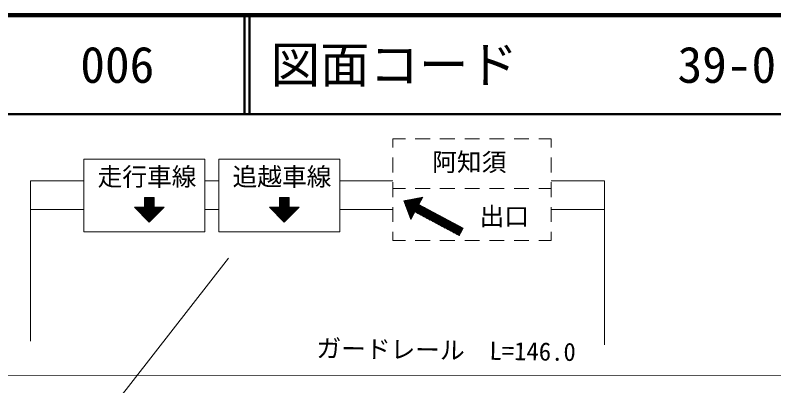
# Model space of a CAD drawing. Units: millimetres, scale not verified. Extents: x 40000 to 680000, y 20000 to 380000.
# Drawn here: x 94558 to 171258, y 342567 to 380000 of the extents above; entities that cross this region are included whole.
import ezdxf
from ezdxf.enums import TextEntityAlignment as Align

# ---------------------------------------------------------------- set-up
doc = ezdxf.new("R2010")
doc.units = ezdxf.units.MM
doc.header["$LTSCALE"] = 1000
for name, color, linetype, lineweight in [('M-BGD', 7, 'Continuous', 13), ('M-STR-HTXT', 7, 'Continuous', 13), ('M-STR-STRC', 7, 'Continuous', 13), ('M-TTL', 2, 'Continuous', 140), ('M-TTL-LINE', 7, 'Continuous', 50)]:
    doc.layers.add(name, color=color, linetype=linetype, lineweight=lineweight)
doc.layers.add('M-TTL-TXT', color=7, linetype='Continuous')
doc.styles.add('ＭＳ ゴシック', font='')
doc.styles.get('ＭＳ ゴシック').set_extended_font_data('MS Gothic')

msp = doc.modelspace()

# ---------------------------------------------------------------- linework, layer by layer
at = {"layer": 'M-BGD'}
for p, q in [((134006, 362510), (132756, 362510)), ((136506, 362510), (135006, 362510)), ((137506, 362510), (139006, 362510)), ((140006, 362510), (141506, 362510)), ((142506, 362510), (144006, 362510)), ((145006, 362510), (146506, 362510)), ((147506, 362510), (148756, 362510))]:
    msp.add_line(p, q, dxfattribs=at)
at = {"layer": 'M-STR-HTXT'}
msp.add_line((68645, 343676), (214376, 343524), dxfattribs=at)
at = {"layer": 'M-STR-STRC'}
for p, q in [((134006, 367510), (132756, 367510)), ((132756, 367510), (132756, 366621)), ((136506, 367510), (135006, 367510)), ((139006, 367510), (137506, 367510)), ((141506, 367510), (140006, 367510)), ((144006, 367510), (142506, 367510)), ((146506, 367510), (145006, 367510)), ((148756, 367510), (147506, 367510)), ((148756, 366621), (148756, 367510)), ((101507, 365469), (113721, 365469)), ((101507, 365469), (101507, 358128)), ((113721, 365469), (113721, 358128)), ((115155, 365469), (127370, 365469)), ((115155, 365469), (115155, 358128)), ((127370, 365469), (127370, 358128)), ((132756, 365621), (132756, 364121)), ((148756, 364121), (148756, 365621)), ((96120, 363271), (101507, 363271)), ((96120, 363271), (96120, 347080)), ((115155, 363271), (113721, 363271)), ((132756, 363271), (127370, 363271)), ((132756, 363121), (132756, 361621)), ((154143, 363271), (148756, 363271)), ((148756, 361621), (148756, 363121)), ((154143, 363271), (154143, 346700)), ((132756, 362510), (134006, 362510)), ((135006, 362510), (136506, 362510)), ((139006, 362510), (137506, 362510)), ((141506, 362510), (140006, 362510)), ((144006, 362510), (142506, 362510)), ((146506, 362510), (145006, 362510)), ((148756, 362510), (147506, 362510)), ((107188, 360036), (108621, 361469)), ((107259, 359965), (108621, 361327)), ((107621, 361603), (108621, 361603)), ((107621, 360603), (107621, 361603)), ((107621, 361600), (107624, 361603)), ((107621, 361459), (107765, 361603)), ((107621, 361317), (107906, 361603)), ((107621, 361176), (108048, 361603)), ((107621, 361034), (108189, 361603)), ((107621, 360893), (108331, 361603)), ((107621, 360752), (108472, 361603)), ((107621, 360610), (108614, 361603)), ((109078, 360060), (107621, 361518)), ((109008, 359990), (107621, 361377)), ((108621, 360659), (107677, 361603)), ((108621, 360801), (107819, 361603)), ((108621, 360942), (107960, 361603)), ((108621, 361084), (108102, 361603)), ((108621, 361225), (108243, 361603)), ((108621, 361367), (108384, 361603)), ((108621, 361508), (108526, 361603)), ((108621, 361603), (108621, 360603)), ((120838, 360034), (122269, 361465)), ((120909, 359963), (122269, 361324)), ((121269, 361603), (122269, 361603)), ((121269, 360603), (121269, 361603)), ((121269, 361597), (121276, 361603)), ((121269, 361455), (121417, 361603)), ((121269, 361314), (121559, 361603)), ((121269, 361172), (121700, 361603)), ((121269, 361031), (121842, 361603)), ((121269, 360889), (121983, 361603)), ((121269, 360748), (122124, 361603)), ((121269, 360607), (122266, 361603)), ((122739, 360072), (121269, 361541)), ((122668, 360001), (121269, 361400)), ((122597, 359931), (121269, 361258)), ((122269, 360683), (121349, 361603)), ((122269, 360824), (121491, 361603)), ((122269, 360965), (121632, 361603)), ((122269, 361107), (121773, 361603)), ((122269, 361248), (121915, 361603)), ((122269, 361390), (122056, 361603)), ((122269, 361531), (122198, 361603)), ((122269, 361603), (122269, 360603)), ((133849, 361249), (135769, 361617)), ((133862, 361214), (133909, 361260)), ((133902, 361112), (134084, 361294)), ((133941, 361010), (134259, 361327)), ((135276, 359962), (133966, 361271)), ((133981, 360908), (134434, 361361)), ((134020, 360806), (134609, 361394)), ((134060, 360704), (134784, 361428)), ((135579, 359800), (134085, 361294)), ((134099, 360602), (134958, 361461)), ((134139, 360500), (135133, 361495)), ((134178, 360398), (135308, 361528)), ((135883, 359638), (134204, 361317)), ((134218, 360296), (135483, 361562)), ((134257, 360194), (135658, 361595)), ((134297, 360092), (135710, 361506)), ((136186, 359475), (134322, 361340)), ((136490, 359313), (134441, 361362)), ((136794, 359151), (134560, 361385)), ((137097, 358989), (134678, 361408)), ((137401, 358827), (134797, 361431)), ((135415, 360954), (134916, 361453)), ((135464, 361046), (135034, 361476)), ((135514, 361138), (135153, 361499)), ((135563, 361230), (135272, 361521)), ((135769, 361617), (135371, 360870)), ((135612, 361322), (135390, 361544)), ((135661, 361415), (135509, 361567)), ((135711, 361507), (135628, 361590)), ((135760, 361599), (135747, 361612)), ((108121, 359103), (106621, 360603)), ((106621, 360603), (107621, 360603)), ((106622, 360602), (106624, 360603)), ((106693, 360531), (106765, 360603)), ((108159, 359141), (106697, 360603)), ((106764, 360460), (106906, 360603)), ((106834, 360389), (107048, 360603)), ((108230, 359212), (106839, 360603)), ((106905, 360319), (107189, 360603)), ((106976, 360248), (107331, 360603)), ((108301, 359283), (106980, 360603)), ((107046, 360177), (107472, 360603)), ((107117, 360107), (107614, 360603)), ((108371, 359353), (107122, 360603)), ((108442, 359424), (107263, 360603)), ((107329, 359894), (108621, 361186)), ((107400, 359824), (108621, 361045)), ((108513, 359495), (107404, 360603)), ((107471, 359753), (108621, 360903)), ((107541, 359682), (108621, 360762)), ((108583, 359565), (107546, 360603)), ((107612, 359612), (108621, 360620)), ((108937, 359919), (107621, 361235)), ((108866, 359848), (107621, 361094)), ((108795, 359778), (107621, 360952)), ((108725, 359707), (107621, 360811)), ((108654, 359636), (107621, 360669)), ((107683, 359541), (108745, 360603)), ((107754, 359470), (108886, 360603)), ((107824, 359399), (109028, 360603)), ((107895, 359329), (109169, 360603)), ((107966, 359258), (109311, 360603)), ((108036, 359187), (109452, 360603)), ((108107, 359117), (109593, 360603)), ((109621, 360603), (108121, 359103)), ((108621, 360603), (109621, 360603)), ((109149, 360131), (108677, 360603)), ((109220, 360202), (108819, 360603)), ((109290, 360273), (108960, 360603)), ((109361, 360343), (109102, 360603)), ((109432, 360414), (109243, 360603)), ((109503, 360485), (109384, 360603)), ((109573, 360555), (109526, 360603)), ((121769, 359103), (120269, 360603)), ((120269, 360603), (121269, 360603)), ((120273, 360600), (120276, 360603)), ((120343, 360529), (120417, 360603)), ((121819, 359153), (120369, 360603)), ((120414, 360458), (120559, 360603)), ((120485, 360388), (120700, 360603)), ((121890, 359224), (120511, 360603)), ((120556, 360317), (120842, 360603)), ((120626, 360246), (120983, 360603)), ((121961, 359294), (120652, 360603)), ((120697, 360175), (121124, 360603)), ((120768, 360105), (121266, 360603)), ((122031, 359365), (120793, 360603)), ((122102, 359436), (120935, 360603)), ((120980, 359893), (122269, 361182)), ((121051, 359822), (122269, 361041)), ((122173, 359506), (121076, 360603)), ((121121, 359751), (122269, 360899)), ((121192, 359680), (122269, 360758)), ((122244, 359577), (121218, 360603)), ((121263, 359610), (122269, 360617)), ((122526, 359860), (121269, 361117)), ((122456, 359789), (121269, 360975)), ((122385, 359718), (121269, 360834)), ((122314, 359648), (121269, 360693)), ((121333, 359539), (122397, 360603)), ((121404, 359468), (122539, 360603)), ((121475, 359398), (122680, 360603)), ((121545, 359327), (122821, 360603)), ((121616, 359256), (122963, 360603)), ((121687, 359186), (123104, 360603)), ((121758, 359115), (123246, 360603)), ((123269, 360603), (121769, 359103)), ((122269, 360603), (123269, 360603)), ((122809, 360143), (122349, 360603)), ((122880, 360213), (122491, 360603)), ((122951, 360284), (122632, 360603)), ((123021, 360355), (122773, 360603)), ((123092, 360426), (122915, 360603)), ((123163, 360496), (123056, 360603)), ((123234, 360567), (123198, 360603)), ((132756, 360621), (132756, 359121)), ((133849, 361249), (134573, 359378)), ((134972, 360124), (133849, 361247)), ((134923, 360032), (133939, 361016)), ((134874, 359940), (134028, 360785)), ((134824, 359848), (134118, 360554)), ((134336, 359991), (135548, 361203)), ((134376, 359889), (135386, 360899)), ((134415, 359787), (135454, 360826)), ((134455, 359685), (135546, 360777)), ((135013, 360102), (135639, 360727)), ((135106, 360053), (135731, 360678)), ((135198, 360004), (135823, 360629)), ((135290, 359954), (135915, 360580)), ((139849, 358478), (135371, 360870)), ((135382, 359905), (136007, 360530)), ((137705, 358664), (135645, 360724)), ((138008, 358502), (135949, 360562)), ((148756, 359121), (148756, 360621)), ((96120, 360365), (101507, 360365)), ((115155, 360365), (113721, 360365)), ((132756, 360365), (127370, 360365)), ((134775, 359755), (134207, 360323)), ((134726, 359663), (134297, 360093)), ((134677, 359571), (134386, 359862)), ((134494, 359583), (134899, 359988)), ((134972, 360124), (134573, 359378)), ((134972, 360124), (139450, 357732)), ((135474, 359856), (136100, 360481)), ((135566, 359807), (136192, 360432)), ((135659, 359757), (136284, 360383)), ((135751, 359708), (136376, 360333)), ((135843, 359659), (136468, 360284)), ((135935, 359610), (136560, 360235)), ((136027, 359560), (136653, 360186)), ((136120, 359511), (136745, 360136)), ((136212, 359462), (136837, 360087)), ((138312, 358340), (136252, 360400)), ((136304, 359413), (136929, 360038)), ((136396, 359363), (137021, 359989)), ((136488, 359314), (137113, 359939)), ((138615, 358178), (136556, 360237)), ((136580, 359265), (137206, 359890)), ((136673, 359216), (137298, 359841)), ((136765, 359167), (137390, 359792)), ((136857, 359117), (137482, 359743)), ((138919, 358016), (136860, 360075)), ((139223, 357853), (137163, 359913)), ((139462, 357755), (137467, 359751)), ((154143, 360365), (148756, 360365)), ((134627, 359479), (134475, 359631)), ((134534, 359481), (134737, 359685)), ((134578, 359387), (134565, 359400)), ((134573, 359379), (134575, 359381)), ((136949, 359068), (137574, 359693)), ((137041, 359019), (137667, 359644)), ((137133, 358970), (137759, 359595)), ((137226, 358920), (137851, 359546)), ((137318, 358871), (137943, 359496)), ((137410, 358822), (138035, 359447)), ((137502, 358773), (138127, 359398)), ((137594, 358723), (138220, 359349)), ((137687, 358674), (138312, 359299)), ((139511, 357847), (137770, 359589)), ((137779, 358625), (138404, 359250)), ((137871, 358576), (138496, 359201)), ((137963, 358526), (138588, 359152)), ((138055, 358477), (138680, 359102)), ((139561, 357940), (138074, 359426)), ((138147, 358428), (138773, 359053)), ((138240, 358379), (138865, 359004)), ((139610, 358032), (138378, 359264)), ((139659, 358124), (138681, 359102)), ((138332, 358329), (138957, 358955)), ((138424, 358280), (139049, 358905)), ((138516, 358231), (139141, 358856)), ((138608, 358182), (139234, 358807)), ((138700, 358132), (139326, 358758)), ((138793, 358083), (139418, 358708)), ((138885, 358034), (139510, 358659)), ((138977, 357985), (139602, 358610)), ((139708, 358216), (138985, 358940)), ((139069, 357935), (139694, 358561)), ((139161, 357886), (139787, 358511)), ((139254, 357837), (139795, 358379)), ((139758, 358308), (139288, 358778)), ((139450, 357732), (139849, 358478)), ((139807, 358401), (139592, 358615)), ((101507, 358128), (113721, 358128)), ((115155, 358128), (127370, 358128)), ((132756, 358121), (132756, 357232)), ((139346, 357788), (139633, 358075)), ((139438, 357738), (139471, 357771)), ((148756, 357232), (148756, 358121)), ((132756, 357232), (134006, 357232)), ((135006, 357232), (136506, 357232)), ((137506, 357232), (139006, 357232)), ((140006, 357232), (141506, 357232)), ((142506, 357232), (144006, 357232)), ((145006, 357232), (146506, 357232)), ((147506, 357232), (148756, 357232)), ((76407, 304707), (116141, 355460))]:
    msp.add_line(p, q, dxfattribs=at)
at = {"layer": 'M-TTL'}
msp.add_line((680000, 380000), (40000, 380000), dxfattribs=at)
at = {"layer": 'M-TTL-LINE'}
for p, q in [((117750, 380000), (117750, 370000)), ((118250, 380000), (118250, 370000)), ((40000, 370000), (680000, 370000))]:
    msp.add_line(p, q, dxfattribs=at)

# ---------------------------------------------------------------- texts
at = {"layer": 'M-STR-HTXT', "style": 'ＭＳ ゴシック'}
msp.add_text('ガードレール\u3000L=146.0', height=1833, rotation=359.161, dxfattribs=at).set_placement((138102, 344713), align=Align.BOTTOM_CENTER)
at = {"layer": 'M-STR-STRC', "style": 'ＭＳ ゴシック'}
msp.add_text('阿知須', height=1833, dxfattribs=at).set_placement((136718, 363699), align=Align.BOTTOM_LEFT)
for s, p in [('走行車線', (107885, 363684)), ('追越車線', (121534, 363684)), ('出口', (144013, 359678))]:
    msp.add_text(s, height=1833, dxfattribs=at).set_placement(p, align=Align.MIDDLE_CENTER)
at = {"layer": 'M-TTL-TXT', "style": 'ＭＳ ゴシック'}
for s, p in [('006', (101142, 375000)), ('図面コード', (120380, 375000)), ('39-0', (161521, 375000))]:
    msp.add_text(s, height=3666, dxfattribs=at).set_placement(p, align=Align.MIDDLE_LEFT)

doc.saveas('drawing.dxf')
